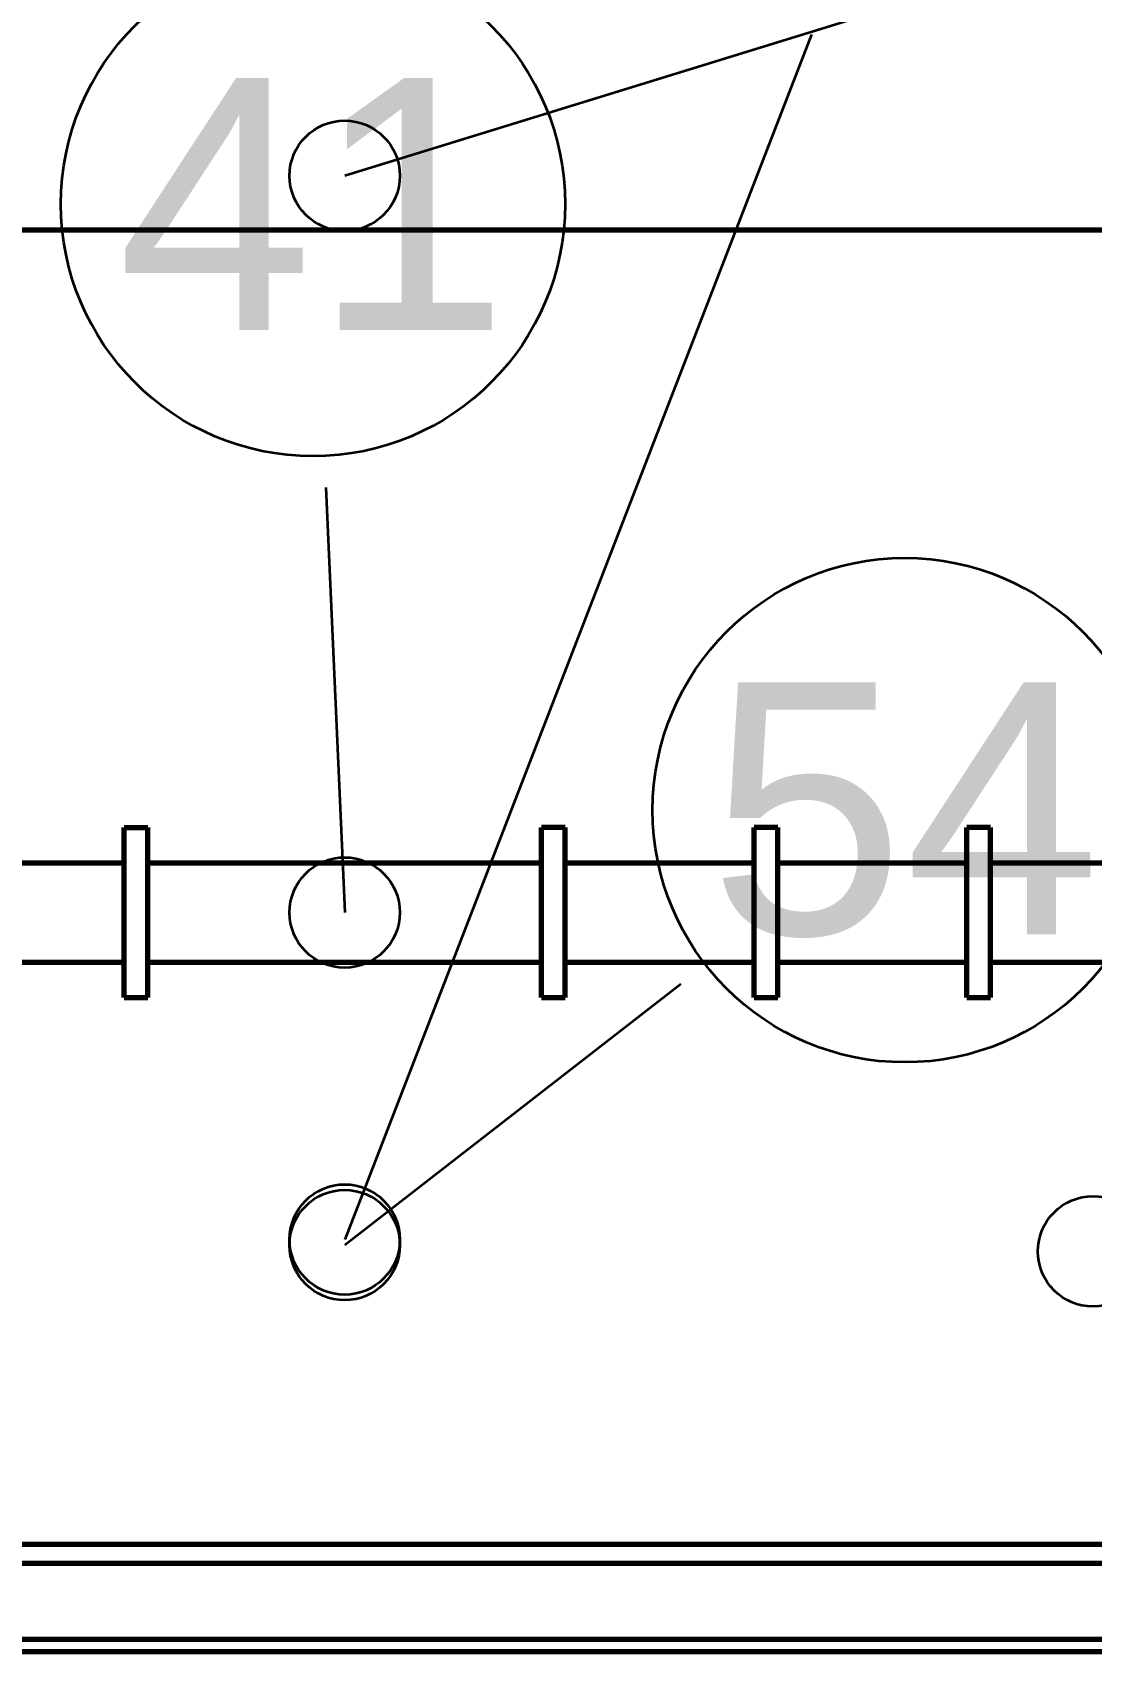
# Model space of a CAD drawing. Header units: millimetres. Extents: x 0 to 594, y 0 to 420.
# Drawn here: x 58.08 to 71.52, y 372.02 to 392.57 of the extents above; entities that cross this region are included whole.
import ezdxf
from ezdxf.enums import TextEntityAlignment as Align

# ---------------------------------------------------------------- set-up
doc = ezdxf.new("R2010")
doc.units = ezdxf.units.MM
doc.styles.add('GOST', font='Arial')

msp = doc.modelspace()

# ---------------------------------------------------------------- linework, layer by layer
at = {"color": 7, "lineweight": 35}
for p, q in [((110.206, 405.59), (62.04, 390.75)), ((67.966, 392.542), (62.04, 377.25)), ((61.799, 386.795), (62.04, 381.4)), ((66.306, 380.492), (62.04, 377.18))]:
    msp.add_line(p, q, dxfattribs=at)
at = {"color": 1, "lineweight": 70}
for p, q in [((74.04, 390.06), (50.04, 390.06)), ((59.24, 382.453), (59.24, 382.48)), ((59.24, 382.48), (59.54, 382.48)), ((59.24, 382.374), (59.24, 382.453)), ((59.54, 382.453), (59.54, 382.48)), ((59.54, 382.374), (59.54, 382.453)), ((64.84, 382.48), (64.54, 382.48)), ((64.54, 382.453), (64.54, 382.48)), ((64.54, 382.374), (64.54, 382.453)), ((64.84, 382.453), (64.84, 382.48)), ((64.84, 382.374), (64.84, 382.453)), ((67.54, 382.48), (67.24, 382.48)), ((67.24, 382.453), (67.24, 382.48)), ((67.24, 382.374), (67.24, 382.453)), ((67.54, 382.453), (67.54, 382.48)), ((67.54, 382.374), (67.54, 382.453)), ((70.24, 382.48), (69.94, 382.48)), ((69.94, 382.453), (69.94, 382.48)), ((69.94, 382.374), (69.94, 382.453)), ((70.24, 382.453), (70.24, 382.48)), ((70.24, 382.374), (70.24, 382.453)), ((59.24, 382.245), (59.24, 382.374)), ((59.24, 382.074), (59.24, 382.245)), ((59.54, 382.245), (59.54, 382.374)), ((59.54, 382.074), (59.54, 382.245)), ((64.54, 382.245), (64.54, 382.374)), ((64.54, 382.074), (64.54, 382.245)), ((64.84, 382.245), (64.84, 382.374)), ((64.84, 382.074), (64.84, 382.245)), ((67.24, 382.245), (67.24, 382.374)), ((67.24, 382.074), (67.24, 382.245)), ((67.54, 382.245), (67.54, 382.374)), ((67.54, 382.074), (67.54, 382.245)), ((69.94, 382.245), (69.94, 382.374)), ((69.94, 382.074), (69.94, 382.245)), ((70.24, 382.245), (70.24, 382.374)), ((70.24, 382.074), (70.24, 382.245)), ((56.84, 382.03), (59.24, 382.03)), ((59.24, 381.869), (59.24, 382.074)), ((59.54, 381.869), (59.54, 382.074)), ((59.54, 382.03), (64.54, 382.03)), ((64.54, 381.869), (64.54, 382.074)), ((64.84, 381.869), (64.84, 382.074)), ((64.84, 382.03), (67.24, 382.03)), ((67.24, 381.869), (67.24, 382.074)), ((67.54, 381.869), (67.54, 382.074)), ((67.54, 382.03), (69.94, 382.03)), ((69.94, 381.869), (69.94, 382.074)), ((70.24, 381.869), (70.24, 382.074)), ((70.24, 382.03), (72.64, 382.03)), ((59.24, 381.641), (59.24, 381.869)), ((59.54, 381.641), (59.54, 381.869)), ((64.54, 381.641), (64.54, 381.869)), ((64.84, 381.641), (64.84, 381.869)), ((67.24, 381.641), (67.24, 381.869)), ((67.54, 381.641), (67.54, 381.869)), ((69.94, 381.641), (69.94, 381.869)), ((70.24, 381.641), (70.24, 381.869)), ((59.24, 381.4), (59.24, 381.641)), ((59.54, 381.4), (59.54, 381.641)), ((64.54, 381.4), (64.54, 381.641)), ((64.84, 381.4), (64.84, 381.641)), ((67.24, 381.4), (67.24, 381.641)), ((67.54, 381.4), (67.54, 381.641)), ((69.94, 381.4), (69.94, 381.641)), ((70.24, 381.4), (70.24, 381.641)), ((59.24, 381.16), (59.24, 381.4)), ((59.54, 381.16), (59.54, 381.4)), ((64.54, 381.16), (64.54, 381.4)), ((64.84, 381.16), (64.84, 381.4)), ((67.24, 381.16), (67.24, 381.4)), ((67.54, 381.16), (67.54, 381.4)), ((69.94, 381.16), (69.94, 381.4)), ((70.24, 381.16), (70.24, 381.4)), ((59.24, 380.932), (59.24, 381.16)), ((59.54, 380.932), (59.54, 381.16)), ((64.54, 380.932), (64.54, 381.16)), ((64.84, 380.932), (64.84, 381.16)), ((67.24, 380.932), (67.24, 381.16)), ((67.54, 380.932), (67.54, 381.16)), ((69.94, 380.932), (69.94, 381.16)), ((70.24, 380.932), (70.24, 381.16)), ((56.84, 380.77), (59.24, 380.77)), ((59.24, 380.727), (59.24, 380.932)), ((59.54, 380.727), (59.54, 380.932)), ((59.54, 380.77), (64.54, 380.77)), ((64.54, 380.727), (64.54, 380.932)), ((64.84, 380.727), (64.84, 380.932)), ((64.84, 380.77), (67.24, 380.77)), ((67.24, 380.727), (67.24, 380.932)), ((67.54, 380.727), (67.54, 380.932)), ((67.54, 380.77), (69.94, 380.77)), ((69.94, 380.727), (69.94, 380.932)), ((70.24, 380.727), (70.24, 380.932)), ((70.24, 380.77), (72.64, 380.77)), ((59.24, 380.556), (59.24, 380.727)), ((59.54, 380.556), (59.54, 380.727)), ((64.54, 380.556), (64.54, 380.727)), ((64.84, 380.556), (64.84, 380.727)), ((67.24, 380.556), (67.24, 380.727)), ((67.54, 380.556), (67.54, 380.727)), ((69.94, 380.556), (69.94, 380.727)), ((70.24, 380.556), (70.24, 380.727)), ((59.24, 380.427), (59.24, 380.556)), ((59.24, 380.348), (59.24, 380.427)), ((59.54, 380.427), (59.54, 380.556)), ((59.54, 380.348), (59.54, 380.427)), ((64.54, 380.427), (64.54, 380.556)), ((64.54, 380.348), (64.54, 380.427)), ((64.84, 380.427), (64.84, 380.556)), ((64.84, 380.348), (64.84, 380.427)), ((67.24, 380.427), (67.24, 380.556)), ((67.24, 380.348), (67.24, 380.427)), ((67.54, 380.427), (67.54, 380.556)), ((67.54, 380.348), (67.54, 380.427)), ((69.94, 380.427), (69.94, 380.556)), ((69.94, 380.348), (69.94, 380.427)), ((70.24, 380.427), (70.24, 380.556)), ((70.24, 380.348), (70.24, 380.427)), ((59.24, 380.32), (59.24, 380.348)), ((59.24, 380.32), (59.54, 380.32)), ((59.54, 380.32), (59.54, 380.348)), ((64.54, 380.32), (64.54, 380.348)), ((64.54, 380.32), (64.84, 380.32)), ((64.84, 380.32), (64.84, 380.348)), ((67.24, 380.32), (67.24, 380.348)), ((67.24, 380.32), (67.54, 380.32)), ((67.54, 380.32), (67.54, 380.348)), ((69.94, 380.32), (69.94, 380.348)), ((69.94, 380.32), (70.24, 380.32)), ((70.24, 380.32), (70.24, 380.348)), ((75.3, 373.38), (48.78, 373.38)), ((75.3, 373.14), (48.78, 373.14)), ((48.78, 372.18), (75.3, 372.18)), ((48.78, 372.02), (75.3, 372.02))]:
    msp.add_line(p, q, dxfattribs=at)
at = {"color": 7, "lineweight": 35}
for centre, radius in [((61.638, 390.391), 3.2), ((62.04, 390.75), 0.7), ((69.149, 382.699), 3.2), ((62.04, 381.4), 0.7), ((62.04, 377.25), 0.7), ((62.04, 377.18), 0.7), ((71.54, 377.1), 0.7)]:
    msp.add_circle(centre, radius, dxfattribs=at)

# ---------------------------------------------------------------- texts
at = {"color": 7, "style": 'GOST'}
for s, p in [('41', (61.638, 390.391)), ('54', (69.149, 382.699))]:
    msp.add_text(s, height=3.2, dxfattribs=at).set_placement(p, align=Align.MIDDLE)

doc.saveas('drawing.dxf')
